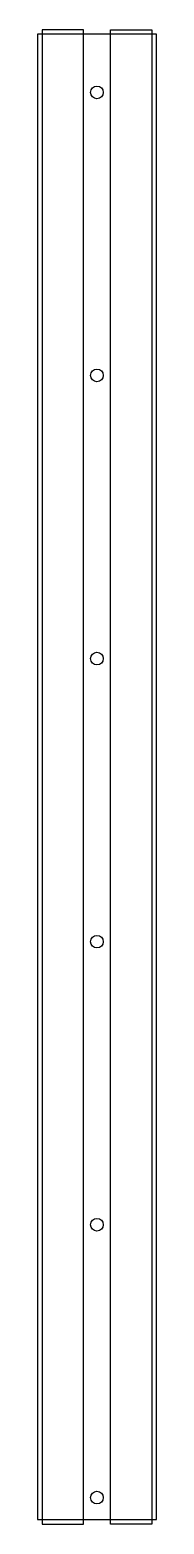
# Model space of a CAD drawing. Extents: x 1695 to 1776, y 1151 to 2167.
import ezdxf

# ---------------------------------------------------------------- set-up
doc = ezdxf.new("R2010")
doc.units = 0
doc.layers.get('0').update_dxf_attribs({"linetype": 'CONTINUOUS'})

msp = doc.modelspace()

# ---------------------------------------------------------------- linework, layer by layer
for points in [[(1697.9, 1151), (1725.9, 1151), (1725.9, 2167), (1697.9, 2167)], [(1772.4, 1151), (1744.4, 1151), (1744.4, 2167), (1772.4, 2167)], [(1694.6, 1154), (1775.6, 1154), (1775.6, 2164), (1694.6, 2164)]]:
    msp.add_lwpolyline(points, close=True)
for centre in [(1735.1, 2124.5), (1735.1, 1932), (1735.1, 1739.5), (1735.1, 1547), (1735.1, 1354.5), (1735.1, 1169)]:
    msp.add_circle(centre, 4.3)

doc.saveas('drawing.dxf')
